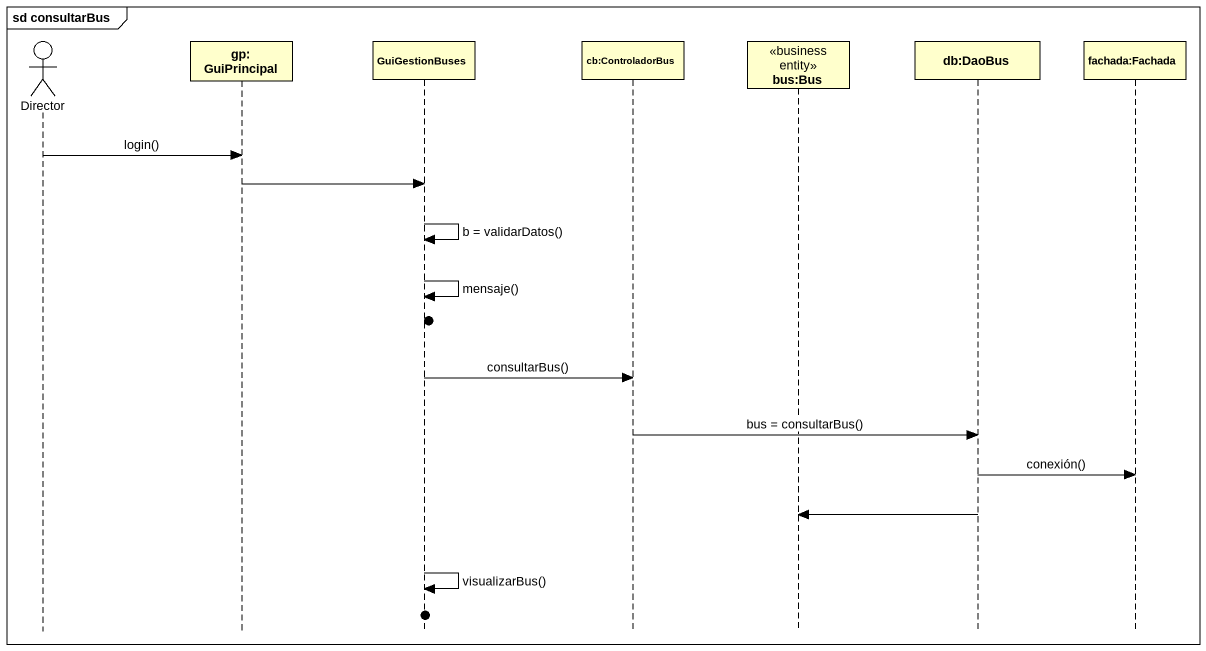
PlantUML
@startuml
mainframe sd consultarBus
hide footbox
actor Director
participant "gp: GuiPrincipal" as gp_GuiPrincipal
participant GuiGestionBuses
participant "cb:ControladorBus" as cb_ControladorBus
participant "bus:Bus" as bus_Bus <<business entity>>
participant "db:DaoBus" as db_DaoBus
participant "fachada:Fachada" as fachada_Fachada

Director -> gp_GuiPrincipal : login()
gp_GuiPrincipal -> GuiGestionBuses
GuiGestionBuses -> GuiGestionBuses : b = validarDatos()
GuiGestionBuses -> GuiGestionBuses : mensaje()
GuiGestionBuses -> cb_ControladorBus : consultarBus()
cb_ControladorBus -> db_DaoBus : bus = consultarBus()
db_DaoBus -> fachada_Fachada : conexión()
db_DaoBus -> bus_Bus
GuiGestionBuses -> GuiGestionBuses : visualizarBus()
@enduml
